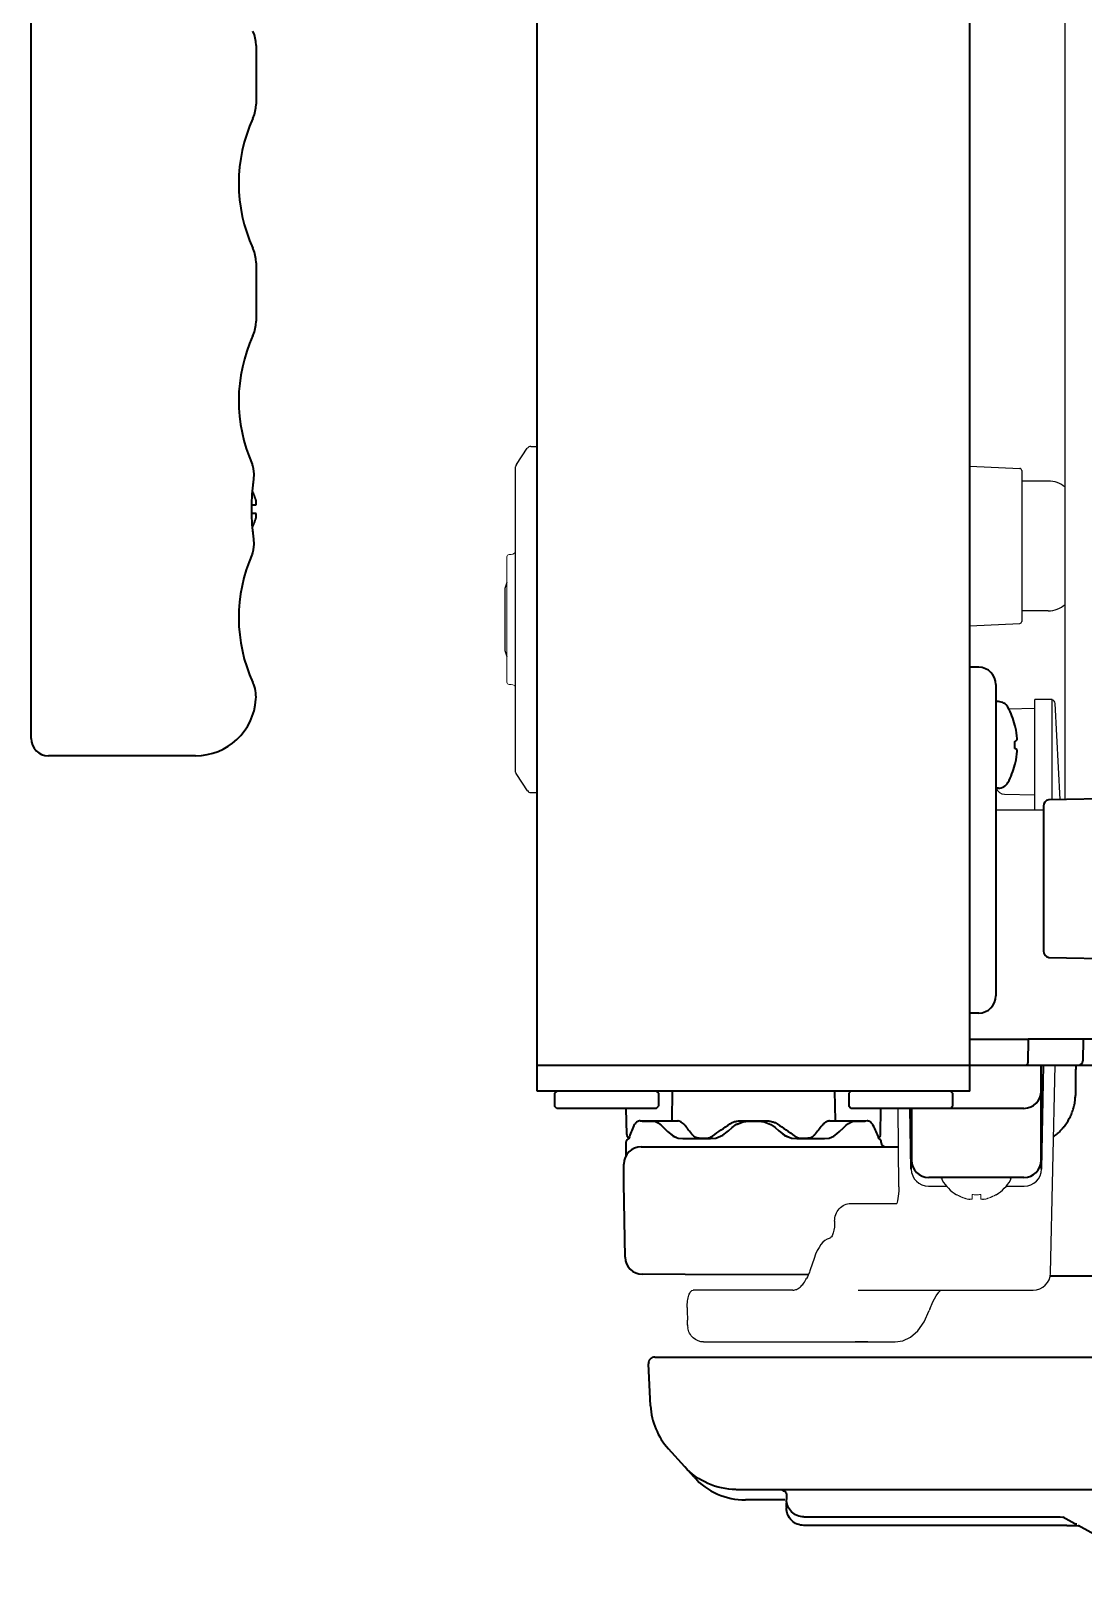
# Model space of a CAD drawing. Extents: x 6336 to 10269, y -393 to 2899.
# Drawn here: x 7337.6 to 7459.2, y 1340.6 to 1520.3 of the extents above; entities that cross this region are included whole.
import ezdxf

# ---------------------------------------------------------------- set-up
doc = ezdxf.new("R2010")
doc.units = 0
doc.header["$LTSCALE"] = 5
doc.layers.get('0').update_dxf_attribs({"linetype": 'CONTINUOUS', "lineweight": 0})
doc.layers.add('1', color=7, linetype='CONTINUOUS', true_color=0xffffff)
for name, color, linetype in [('ASSI', 7, 'CONTINUOUS'), ('CURVE', 7, 'CONTINUOUS'), ('GEOM', 7, 'CONTINUOUS')]:
    doc.layers.add(name, color=color, linetype=linetype)

msp = doc.modelspace()

# ---------------------------------------------------------------- linework, layer by layer
at = {"color": 7, "linetype": 'Continuous'}
for p, q in [((7392.57, 1445.03), (7392.57, 1459.53)), ((7392.57, 1445.03), (7392.57, 1459.53)), ((7393.07, 1459.78), (7392.82, 1459.78)), ((7393.07, 1459.78), (7392.82, 1459.78)), ((7393.07, 1444.78), (7392.82, 1444.78)), ((7393.07, 1444.78), (7392.82, 1444.78)), ((7444.52, 1385.8), (7444.52, 1385.83)), ((7446.32, 1385.28), (7446.32, 1385.83)), ((7447.32, 1385.83), (7447.32, 1385.28)), ((7449.12, 1385.83), (7449.12, 1385.8))]:
    msp.add_line(p, q, dxfattribs=at)
for centre, radius, start, end in [((7392.82, 1459.53), 0.25, 90, 180), ((7392.82, 1459.53), 0.25, 90, 180), ((7393.07, 1460.28), 0.5, 270, 0), ((7393.07, 1460.28), 0.5, 270, 0), ((7392.82, 1445.03), 0.25, 180, 270), ((7392.82, 1445.03), 0.25, 180, 270), ((7393.07, 1444.28), 0.5, 0, 90), ((7393.07, 1444.28), 0.5, 0, 90), ((7447.01, 1389.88), 4.75, 238.4659, 241.0313), ((7447.01, 1389.88), 4.75, 241.0316, 241.9926), ((7447.01, 1389.88), 4.75, 241.9926, 243.3187), ((7447, 1389.87), 4.74, 243.3188, 244.4598), ((7447, 1389.87), 4.74, 244.4598, 245.4278), ((7447, 1389.87), 4.73, 245.4278, 246.6825), ((7447, 1389.86), 4.73, 246.6826, 247.4526), ((7447, 1389.85), 4.72, 247.4524, 248.9975), ((7446.99, 1389.85), 4.72, 248.9977, 249.4819), ((7446.99, 1389.84), 4.7, 249.4813, 251.5344), ((7446.82, 1389.58), 3.79, 262.4013, 269.9911), ((7446.82, 1389.58), 3.79, 270.0089, 277.5987), ((7446.66, 1389.84), 4.7, 288.4656, 290.5187), ((7446.65, 1389.85), 4.72, 290.5181, 291.0023), ((7446.65, 1389.85), 4.72, 291.0025, 292.5476), ((7446.65, 1389.86), 4.73, 292.5474, 293.3174), ((7446.65, 1389.87), 4.73, 293.3175, 294.5722), ((7446.64, 1389.87), 4.74, 294.5722, 295.5402), ((7446.64, 1389.87), 4.74, 295.5402, 296.6812), ((7446.64, 1389.88), 4.75, 296.6813, 298.0074), ((7446.64, 1389.88), 4.75, 298.0074, 298.9684), ((7446.64, 1389.88), 4.75, 298.9687, 301.5341), ((7446.98, 1389.82), 4.68, 251.535, 252.6227), ((7446.98, 1389.8), 4.67, 252.6228, 253.6051), ((7446.97, 1389.77), 4.64, 253.6036, 255.6824), ((7446.08, 1387.27), 2.01, 262.7256, 264.8598), ((7446.07, 1387.25), 1.98, 264.8627, 265.7144), ((7446.07, 1387.23), 1.97, 265.714, 266.9766), ((7446.07, 1387.22), 1.96, 266.9771, 268.0037), ((7446.07, 1387.22), 1.95, 268.0037, 269.0738), ((7446.07, 1387.21), 1.95, 269.0741, 270.1995), ((7446.07, 1387.22), 1.95, 270.1995, 271.1541), ((7446.07, 1387.22), 1.95, 271.1545, 272.3767), ((7446.07, 1387.23), 1.96, 272.3765, 273.2159), ((7446.07, 1387.24), 1.97, 273.2167, 274.6016), ((7446.07, 1387.25), 1.98, 274.6009, 275.2558), ((7446.07, 1387.27), 2.01, 275.2585, 277.2741), ((7447.58, 1387.27), 2.01, 262.7259, 264.7415), ((7447.57, 1387.25), 1.98, 264.7442, 265.3991), ((7447.57, 1387.24), 1.97, 265.3984, 266.7833), ((7447.57, 1387.23), 1.96, 266.7841, 267.6235), ((7447.57, 1387.22), 1.96, 267.6234, 268.8455), ((7447.57, 1387.22), 1.95, 268.8459, 270.9258), ((7447.57, 1387.22), 1.95, 270.9261, 271.9964), ((7447.57, 1387.22), 1.96, 271.9964, 273.0228), ((7447.57, 1387.23), 1.97, 273.0233, 274.286), ((7447.57, 1387.25), 1.98, 274.2856, 275.1372), ((7447.57, 1387.27), 2.01, 275.1401, 277.2744), ((7446.68, 1389.77), 4.64, 284.3176, 286.3964), ((7446.67, 1389.8), 4.67, 286.3949, 287.3772), ((7446.66, 1389.82), 4.68, 287.3773, 288.465)]:
    msp.add_arc(centre, radius, start, end, dxfattribs=at)
at = {"layer": '1', "color": 7, "linetype": 'Continuous', "lineweight": 35}
for p, q in [((7396.07, 1400.78), (7396.07, 1780.28)), ((7446.07, 1400.78), (7446.07, 1780.28)), ((7337.57, 1438.53), (7337.57, 1612.01)), ((7363.57, 1518.61), (7363.57, 1511.84)), ((7363.57, 1493.51), (7363.57, 1486.74)), ((7363.14, 1470.23), (7363.16, 1470.17)), ((7363.17, 1470.15), (7363.16, 1470.17)), ((7363.17, 1470.15), (7363.16, 1470.17)), ((7363.2, 1470.03), (7363.17, 1470.15)), ((7363.29, 1469.73), (7363.2, 1470.03)), ((7363.23, 1467.83), (7363.32, 1468.5)), ((7363.35, 1469.1), (7363.28, 1469.74)), ((7363.32, 1468.5), (7363.35, 1469.1)), ((7363.32, 1468.5), (7363.32, 1468.5)), ((7363.32, 1468.5), (7363.32, 1468.5)), ((7363.16, 1467.07), (7363.16, 1467.08)), ((7363.16, 1467.07), (7363.16, 1467.08)), ((7363.07, 1465.53), (7363.57, 1465.53)), ((7363.07, 1464.53), (7363.07, 1465.03)), ((7363.57, 1464.53), (7363.07, 1464.53)), ((7363.16, 1462.97), (7363.16, 1462.98)), ((7363.16, 1462.97), (7363.16, 1462.98)), ((7363.32, 1461.55), (7363.32, 1461.55)), ((7363.32, 1461.55), (7363.32, 1461.55)), ((7363.14, 1459.82), (7363.16, 1459.88)), ((7363.16, 1459.88), (7363.19, 1459.98)), ((7363.19, 1459.98), (7363.2, 1460.02)), ((7363.28, 1460.32), (7363.29, 1460.33)), ((7447.11, 1446.76), (7446.07, 1446.78)), ((7449.07, 1444.76), (7449.07, 1408.79)), ((7449.37, 1442.78), (7449.07, 1442.78)), ((7451.27, 1440.08), (7451.28, 1440.08)), ((7451.52, 1438.35), (7451.53, 1438.38)), ((7356.57, 1436.53), (7339.57, 1436.53)), ((7451.28, 1435.48), (7451.27, 1435.48)), ((7449.37, 1432.78), (7449.07, 1432.78)), ((7454.57, 1430.7), (7454.57, 1422.33)), ((7466.45, 1431.66), (7455.19, 1431.44)), ((7454.57, 1422.33), (7454.57, 1413.96)), ((7455.19, 1413.22), (7466.45, 1412.99)), ((7447.11, 1406.79), (7446.07, 1406.78)), ((7446.07, 1403.78), (7452.82, 1403.78)), ((7452.82, 1403.78), (7452.77, 1401.02)), ((7462.38, 1403.78), (7452.82, 1403.78)), ((7459.15, 1403.78), (7459.13, 1401.27)), ((7396.07, 1400.78), (7446.07, 1400.78)), ((7396.07, 1397.78), (7396.07, 1400.78)), ((7446.07, 1400.78), (7466.42, 1400.78)), ((7446.07, 1397.78), (7446.07, 1400.78)), ((7454.32, 1389.78), (7454.32, 1400.78)), ((7454.36, 1388.74), (7454.57, 1400.78)), ((7446.07, 1397.78), (7396.07, 1397.78)), ((7398.32, 1397.78), (7398.07, 1397.53)), ((7398.07, 1397.53), (7398.07, 1396.03)), ((7409.82, 1397.78), (7410.07, 1397.53)), ((7410.07, 1397.53), (7410.07, 1396.03)), ((7411.67, 1397.78), (7411.61, 1394.37)), ((7430.54, 1394.36), (7430.48, 1397.78)), ((7432.32, 1397.78), (7432.07, 1397.53)), ((7432.07, 1397.53), (7432.07, 1396.03)), ((7443.82, 1397.78), (7444.07, 1397.53)), ((7444.07, 1397.53), (7444.07, 1396.03)), ((7398.32, 1395.78), (7398.07, 1396.03)), ((7409.82, 1395.78), (7398.32, 1395.78)), ((7406.41, 1392.77), (7406.36, 1395.78)), ((7409.82, 1395.78), (7410.07, 1396.03)), ((7432.32, 1395.78), (7432.07, 1396.03)), ((7452.32, 1395.78), (7432.32, 1395.78)), ((7435.74, 1392.77), (7435.79, 1395.78)), ((7439.29, 1388.74), (7439.17, 1395.78)), ((7439.32, 1395.78), (7439.32, 1389.78)), ((7443.82, 1395.78), (7444.07, 1396.03)), ((7407.96, 1394.33), (7409.62, 1394.33)), ((7408.18, 1394.28), (7409.49, 1394.28)), ((7410.29, 1393.91), (7410.38, 1393.82)), ((7418.01, 1393.05), (7418.17, 1393.19)), ((7418.17, 1393.19), (7418.58, 1393.56)), ((7418.58, 1393.56), (7419.1, 1393.94)), ((7419.1, 1393.94), (7419.88, 1394.22)), ((7419.1, 1393.93), (7419.86, 1394.21)), ((7419.46, 1394.33), (7422.69, 1394.33)), ((7419.64, 1394.27), (7419.76, 1394.28)), ((7419.76, 1394.28), (7422.38, 1394.28)), ((7419.88, 1394.22), (7420.47, 1394.28)), ((7421.67, 1394.28), (7422.28, 1394.21)), ((7422.38, 1394.28), (7422.51, 1394.27)), ((7423.57, 1393.56), (7423.98, 1393.19)), ((7423.98, 1393.19), (7424.13, 1393.05)), ((7424.13, 1393.05), (7424.64, 1392.67)), ((7424.64, 1392.67), (7425.45, 1392.34)), ((7432.53, 1394.33), (7434.14, 1394.33)), ((7432.66, 1394.28), (7433.97, 1394.28)), ((7406.32, 1391.83), (7406.32, 1390.42)), ((7408.08, 1391.33), (7413.04, 1391.33)), ((7412.89, 1392.28), (7416.09, 1392.28)), ((7413.04, 1391.33), (7437.81, 1391.33)), ((7414.78, 1392.33), (7415.54, 1392.33)), ((7425.45, 1392.34), (7426.06, 1392.28)), ((7426.06, 1392.28), (7429.25, 1392.28)), ((7426.61, 1392.33), (7427.36, 1392.33)), ((7406.07, 1387.08), (7406.08, 1389.33)), ((7452.32, 1387.78), (7441.32, 1387.78)), ((7442.82, 1387.68), (7442.82, 1387.78)), ((7450.82, 1387.68), (7450.82, 1387.78)), ((7406.22, 1378.57), (7406.07, 1387.08)), ((7413.17, 1376.58), (7408.21, 1376.6)), ((7427.38, 1376.52), (7413.17, 1376.58)), ((7467.09, 1376.35), (7455.35, 1376.4)), ((7409.17, 1361.38), (7408.91, 1366.24)), ((7409.66, 1367.03), (7416.9, 1367.03)), ((7416.9, 1367.03), (7478.84, 1367.03)), ((7413.11, 1354.35), (7411.23, 1356.43)), ((7414.21, 1353.14), (7413.11, 1354.35)), ((7419.04, 1351.73), (7471.48, 1351.73)), ((7424.47, 1351.57), (7424.47, 1351.73)), ((7424.68, 1350.52), (7420.13, 1350.52)), ((7424.87, 1351.17), (7424.87, 1350.65)), ((7424.87, 1350.65), (7424.87, 1350.57)), ((7424.87, 1349.66), (7424.87, 1350.18)), ((7424.87, 1349.66), (7424.87, 1349.58)), ((7426.87, 1348.57), (7426.87, 1348.57)), ((7426.87, 1348.57), (7455.47, 1348.57)), ((7455.47, 1348.57), (7455.47, 1348.57)), ((7458.2, 1347.77), (7456.8, 1348.54)), ((7426.87, 1347.58), (7426.87, 1347.58)), ((7457.27, 1347.58), (7426.87, 1347.58)), ((7457.27, 1347.58), (7457.27, 1347.58)), ((7471.25, 1340.59), (7458.6, 1347.55))]:
    msp.add_line(p, q, dxfattribs=at)
for points in [[(7363.57, 1518.61), (7363.55, 1519.07), (7363.38, 1519.83), (7363.21, 1520.28)], [(7363.21, 1510.17), (7363.38, 1510.63), (7363.55, 1511.39), (7363.57, 1511.84)], [(7363.57, 1493.51), (7363.55, 1493.97), (7363.38, 1494.73), (7363.21, 1495.18)], [(7363.21, 1485.07), (7363.38, 1485.53), (7363.55, 1486.29), (7363.57, 1486.74)], [(7363.23, 1462.21), (7363.13, 1463.26), (7363.07, 1464.42), (7363.07, 1465.6), (7363.13, 1466.76), (7363.23, 1467.81), (7363.32, 1468.5)], [(7363.32, 1468.5), (7363.35, 1469.08), (7363.29, 1469.73)], [(7363.32, 1461.55), (7363.23, 1462.24), (7363.18, 1462.71)], [(7363.2, 1460.02), (7363.28, 1460.31), (7363.35, 1460.95), (7363.32, 1461.55)], [(7363.29, 1460.33), (7363.35, 1460.98), (7363.32, 1461.55)], [(7409.49, 1394.28), (7409.72, 1394.24), (7410.05, 1394.09), (7410.29, 1393.91)], [(7410.38, 1393.82), (7410.68, 1393.53), (7411.13, 1393.12), (7411.46, 1392.83)], [(7411.46, 1392.83), (7411.8, 1392.57), (7412.13, 1392.44)], [(7411.46, 1392.83), (7411.79, 1392.58), (7412.34, 1392.35), (7412.89, 1392.28)], [(7416.09, 1392.28), (7416.69, 1392.34), (7417.51, 1392.67), (7418.01, 1393.05)], [(7422.28, 1394.21), (7423.06, 1393.93), (7423.57, 1393.56)], [(7424.13, 1393.05), (7424.66, 1392.65), (7425.48, 1392.34), (7426.06, 1392.28)], [(7429.25, 1392.28), (7429.8, 1392.35), (7430.34, 1392.57), (7430.69, 1392.83)], [(7430.69, 1392.83), (7431.01, 1393.11), (7431.45, 1393.52), (7431.76, 1393.82)], [(7431.76, 1393.82), (7432.03, 1394.04), (7432.39, 1394.23), (7432.66, 1394.28)]]:
    msp.add_lwpolyline(points, dxfattribs=at)
for centre, radius, start, end in [((7379.57, 1502.68), 18, 155.3799, 204.6201), ((7379.57, 1477.58), 18, 155.3799, 204.086), ((7358.97, 1464.84), 4.75, 26.6813, 28.0074), ((7358.97, 1464.84), 4.74, 25.5402, 26.6812), ((7358.98, 1464.85), 4.74, 24.5722, 25.5402), ((7358.98, 1464.85), 4.73, 23.3175, 24.5722), ((7358.99, 1464.85), 4.73, 22.5474, 23.3174), ((7358.99, 1464.85), 4.72, 21.0025, 22.5476), ((7359, 1464.86), 4.72, 20.5181, 21.0023), ((7359.01, 1464.86), 4.7, 18.4656, 20.5187), ((7359.03, 1464.87), 4.68, 17.3773, 18.465), ((7359.05, 1464.87), 4.67, 16.3949, 17.3772), ((7359.08, 1464.88), 4.64, 14.3176, 16.3964), ((7361.58, 1465.77), 2.01, 5.1401, 7.2744), ((7361.58, 1465.78), 2.01, 352.7259, 354.7415), ((7361.58, 1464.27), 2.01, 5.2585, 7.2741), ((7361.6, 1465.77), 1.98, 4.2856, 5.1372), ((7361.61, 1465.78), 1.97, 3.0233, 4.286), ((7361.62, 1465.78), 1.96, 1.9964, 3.0228), ((7361.63, 1465.78), 1.95, 0.9261, 1.9964), ((7361.63, 1465.78), 1.95, 358.8459, 0.9258), ((7361.63, 1465.78), 1.96, 357.6234, 358.8455), ((7361.62, 1465.78), 1.96, 356.7841, 357.6235), ((7361.61, 1465.78), 1.97, 355.3984, 356.7833), ((7361.6, 1465.78), 1.98, 354.7442, 355.3991), ((7358.97, 1465.21), 4.75, 331.9926, 333.3187), ((7358.97, 1465.21), 4.74, 333.3188, 334.4598), ((7358.98, 1465.21), 4.74, 334.4598, 335.4278), ((7358.98, 1465.2), 4.73, 335.4278, 336.6825), ((7358.99, 1465.2), 4.73, 336.6826, 337.4526), ((7358.99, 1465.2), 4.72, 337.4524, 338.9975), ((7359, 1465.2), 4.72, 338.9977, 339.4819), ((7359.01, 1465.19), 4.7, 339.4813, 341.5344), ((7359.03, 1465.19), 4.68, 341.535, 342.6227), ((7359.05, 1465.18), 4.67, 342.6228, 343.6051), ((7359.08, 1465.17), 4.64, 343.6036, 345.6824), ((7361.58, 1464.28), 2.01, 352.7256, 354.8598), ((7361.6, 1464.27), 1.98, 4.6009, 5.2558), ((7361.61, 1464.28), 1.97, 3.2167, 4.6016), ((7361.62, 1464.28), 1.96, 2.3765, 3.2159), ((7361.63, 1464.28), 1.95, 1.1545, 2.3767), ((7361.63, 1464.28), 1.95, 0.1995, 1.1541), ((7361.63, 1464.28), 1.95, 359.0741, 0.1995), ((7361.63, 1464.28), 1.95, 358.0037, 359.0738), ((7361.63, 1464.28), 1.96, 356.9771, 358.0037), ((7361.61, 1464.28), 1.97, 355.714, 356.9766), ((7361.6, 1464.28), 1.98, 354.8627, 355.7144), ((7379.57, 1452.48), 18, 155.914, 204.5781), ((7447.07, 1444.76), 2, 0, 89), ((7359.57, 1443.33), 4, 356.173, 24.5781), ((7356.57, 1443.53), 7, 270, 356.1708), ((7449.37, 1441.53), 1.25, 28.6021, 90), ((7442.49, 1437.78), 9.08, 14.6676, 28.6021), ((7442.6, 1437.85), 8.95, 12.6308, 14.3943), ((7442.6, 1437.85), 8.95, 4.1992, 12.6256), ((7339.57, 1438.53), 2, 180, 270), ((7442.49, 1437.78), 8.79, 357.391, 2.609), ((7442.61, 1437.85), 8.94, 3.3503, 4.1929), ((7442.6, 1437.7), 8.95, 345.6057, 347.3692), ((7442.6, 1437.7), 8.95, 347.3743, 355.8008), ((7442.61, 1437.7), 8.94, 355.8071, 356.6497), ((7442.49, 1437.78), 9.08, 331.3979, 345.3324), ((7449.37, 1434.03), 1.25, 270, 331.3979), ((7455.32, 1430.7), 0.75, 100, 180), ((7455.32, 1430.7), 0.75, 100, 180), ((7455.32, 1413.96), 0.75, 180, 260), ((7447.07, 1408.79), 2, 271, 0), ((7452.52, 1401.03), 0.25, 270, 359), ((7458.63, 1401.28), 0.5, 270, 359.5), ((7452.32, 1397.78), 2, 270, 0), ((7406.91, 1392.78), 0.5, 181, 241.5061), ((7435.24, 1392.78), 0.5, 304.2335, 359), ((7408.08, 1389.33), 2, 90, 179.75), ((7406.82, 1391.83), 0.5, 108.8046, 180), ((7435.32, 1391.83), 0.5, 0, 64.3154), ((7436.32, 1391.83), 0.5, 180, 270), ((7441.32, 1389.78), 2, 180, 270), ((7452.32, 1389.78), 2, 270, 0), ((7408.22, 1378.6), 2, 181, 269.75), ((7409.66, 1366.28), 0.75, 90, 183), ((7417.16, 1361.8), 8, 183, 222.1934), ((7420.13, 1358.52), 8, 222.1934, 270)]:
    msp.add_arc(centre, radius, start, end, dxfattribs=at)
at = {"layer": '1', "color": 7, "linetype": 'Continuous', "lineweight": 35, "extrusion": (0, 0, -1)}
for centre, major_axis, ratio, start_param, end_param in [((7419.04, 1359.73), (5.93, 5.37), 0.998789, 2.306607, 3.141593), ((7424.47, 1351.17), (0.4, 0), 0.999335, 4.712389, 6.283185), ((7426.87, 1350.57), (2, 0), 0.999855, 1.570796, 3.141593), ((7426.87, 1349.58), (2, 0), 0.999855, 1.570796, 3.141593), ((7455.47, 1348.52), (-1.5, 0), 0.036431, 1.569819, 3.075481), ((7458.44, 1348.21), (-0.241, -0.438), 0.997147, 5.778911, 6.283214), ((7457.27, 1347.52), (-1.5, 0), 0.036431, 1.569819, 3.075481)]:
    msp.add_ellipse(centre, major_axis=major_axis, ratio=ratio, start_param=start_param, end_param=end_param, dxfattribs=at)
at = {"layer": '1', "color": 7, "linetype": 'Continuous', "lineweight": 35}
for points, knots in [([(7451.27, 1438.18), (7451.3, 1438.19), (7451.39, 1438.24), (7451.48, 1438.29), (7451.52, 1438.35)], [0, 0, 0, 0, 0.314454, 1, 1, 1, 1]), ([(7455.74, 1392.5), (7455.82, 1392.56), (7455.9, 1392.62), (7456.12, 1392.8), (7456.27, 1392.93), (7456.55, 1393.2), (7456.68, 1393.35), (7456.84, 1393.54), (7456.88, 1393.57), (7456.94, 1393.65), (7457.03, 1393.77), (7457.12, 1393.88), (7457.29, 1394.13), (7457.39, 1394.29), (7457.58, 1394.63), (7457.67, 1394.8), (7457.79, 1395.07), (7457.83, 1395.16), (7457.88, 1395.3), (7457.9, 1395.35), (7457.93, 1395.44), (7457.95, 1395.49), (7458.03, 1395.72), (7458.08, 1395.91), (7458.17, 1396.29), (7458.2, 1396.48), (7458.23, 1396.73), (7458.24, 1396.78), (7458.25, 1396.88), (7458.25, 1396.93), (7458.26, 1397.07), (7458.26, 1397.17), (7458.27, 1397.27)], [0.4067331, 0.4067331, 0.4067331, 0.4067331, 0.4375, 0.4375, 0.5, 0.5, 0.5625, 0.5625, 0.578125, 0.578125, 0.59375, 0.625, 0.625, 0.6875, 0.6875, 0.75, 0.75, 0.78125, 0.78125, 0.796875, 0.796875, 0.8125, 0.8125, 0.875, 0.875, 0.9375, 0.9375, 0.953125, 0.953125, 0.96875, 0.96875, 1, 1, 1, 1]), ([(7407.25, 1393.79), (7406.99, 1393.3), (7406.79, 1392.8), (7406.66, 1392.3), (7406.66, 1392.3), (7406.66, 1392.3), (7406.66, 1392.3)], [0, 0, 0, 0, 1, 1, 1, 1.002251, 1.002251, 1.002251, 1.002251]), ([(7407.96, 1394.33), (7407.84, 1394.34), (7407.6, 1394.23), (7407.38, 1394.03), (7407.28, 1393.86), (7407.25, 1393.79)], [0.0399952, 0.0399952, 0.0399952, 0.0399952, 0.4094432, 0.746124, 1, 1, 1, 1]), ([(7409.62, 1394.33), (7410.07, 1394.33), (7410.52, 1394.33), (7411.41, 1394.33), (7411.85, 1394.33), (7412.3, 1394.33)], [0, 0, 0, 0, 0.5, 0.5, 1, 1, 1, 1]), ([(7413.15, 1393.81), (7413.13, 1393.83), (7413.12, 1393.85), (7413.08, 1393.89), (7413.06, 1393.91), (7413.01, 1393.97), (7412.97, 1394), (7412.86, 1394.1), (7412.79, 1394.15), (7412.7, 1394.2), (7412.7, 1394.2), (7412.68, 1394.22), (7412.67, 1394.22), (7412.64, 1394.23), (7412.62, 1394.24), (7412.57, 1394.27), (7412.5, 1394.3), (7412.43, 1394.31), (7412.38, 1394.32), (7412.36, 1394.32), (7412.33, 1394.33), (7412.31, 1394.33), (7412.3, 1394.33)], [0, 0, 0, 0, 0.0625, 0.0625, 0.125, 0.125, 0.25, 0.25, 0.5, 0.5, 0.53125, 0.53125, 0.5625, 0.5625, 0.625, 0.625, 0.75, 0.875, 0.875, 0.9375, 0.9375, 1, 1, 1, 1]), ([(7414.78, 1392.33), (7414.75, 1392.33), (7414.71, 1392.33), (7414.64, 1392.34), (7414.61, 1392.34), (7414.54, 1392.36), (7414.5, 1392.37), (7414.45, 1392.39), (7414.43, 1392.4), (7414.4, 1392.41), (7414.38, 1392.42), (7414.3, 1392.46), (7414.24, 1392.5), (7414.15, 1392.57), (7414.12, 1392.6), (7414.08, 1392.64), (7414.07, 1392.65), (7414.04, 1392.68), (7414.02, 1392.7), (7414.01, 1392.71)], [0, 0, 0, 0, 0.125, 0.125, 0.25, 0.25, 0.375, 0.375, 0.4375, 0.4375, 0.5, 0.5, 0.75, 0.75, 0.875, 0.875, 0.9375, 0.9375, 1, 1, 1, 1]), ([(7418.34, 1393.98), (7418.38, 1394.01), (7418.42, 1394.04), (7418.51, 1394.09), (7418.55, 1394.11), (7418.68, 1394.17), (7418.78, 1394.21), (7418.89, 1394.25), (7418.92, 1394.25), (7418.97, 1394.26), (7418.99, 1394.27), (7419.06, 1394.29), (7419.11, 1394.3), (7419.26, 1394.32), (7419.36, 1394.33), (7419.46, 1394.33)], [0, 0, 0, 0, 0.125, 0.125, 0.25, 0.25, 0.5, 0.5, 0.5625, 0.5625, 0.625, 0.625, 0.75, 0.75, 1, 1, 1, 1]), ([(7422.69, 1394.33), (7422.74, 1394.33), (7422.79, 1394.32), (7422.89, 1394.32), (7422.94, 1394.31), (7423.08, 1394.29), (7423.18, 1394.27), (7423.3, 1394.23), (7423.32, 1394.22), (7423.37, 1394.21), (7423.39, 1394.2), (7423.46, 1394.17), (7423.51, 1394.15), (7423.64, 1394.09), (7423.72, 1394.04), (7423.81, 1393.98)], [0, 0, 0, 0, 0.125, 0.125, 0.25, 0.25, 0.5, 0.5, 0.5625, 0.5625, 0.625, 0.625, 0.75, 0.75, 1, 1, 1, 1]), ([(7428.13, 1392.71), (7428.11, 1392.68), (7428.08, 1392.65), (7428.02, 1392.6), (7427.99, 1392.57), (7427.93, 1392.52), (7427.9, 1392.5), (7427.84, 1392.46), (7427.81, 1392.44), (7427.71, 1392.39), (7427.64, 1392.37), (7427.54, 1392.34), (7427.51, 1392.34), (7427.44, 1392.33), (7427.4, 1392.33), (7427.36, 1392.33)], [0, 0, 0, 0, 0.125, 0.125, 0.25, 0.25, 0.375, 0.375, 0.5, 0.5, 0.75, 0.75, 0.875, 0.875, 1, 1, 1, 1]), ([(7429.85, 1394.33), (7429.83, 1394.33), (7429.82, 1394.33), (7429.79, 1394.32), (7429.77, 1394.32), (7429.72, 1394.31), (7429.68, 1394.3), (7429.58, 1394.27), (7429.51, 1394.24), (7429.42, 1394.19), (7429.41, 1394.18), (7429.39, 1394.17), (7429.38, 1394.16), (7429.36, 1394.15), (7429.34, 1394.13), (7429.28, 1394.09), (7429.24, 1394.06), (7429.13, 1393.97), (7429.06, 1393.89), (7428.99, 1393.81)], [0, 0, 0, 0, 0.0625, 0.0625, 0.125, 0.125, 0.25, 0.25, 0.5, 0.5, 0.53125, 0.53125, 0.5625, 0.5625, 0.625, 0.625, 0.75, 0.75, 1, 1, 1, 1]), ([(7429.85, 1394.33), (7430.29, 1394.33), (7430.74, 1394.33), (7431.63, 1394.33), (7432.08, 1394.33), (7432.53, 1394.33)], [0, 0, 0, 0, 0.5, 0.5, 1, 1, 1, 1]), ([(7434.9, 1393.79), (7434.88, 1393.83), (7434.8, 1393.99), (7434.6, 1394.2), (7434.32, 1394.34), (7434.18, 1394.32), (7434.15, 1394.31)], [0, 0, 0, 0, 0.14284, 0.551091, 0.908393, 1, 1, 1, 1]), ([(7435.54, 1392.28), (7435.53, 1392.32), (7435.52, 1392.36), (7435.51, 1392.4), (7435.37, 1392.87), (7435.17, 1393.33), (7434.9, 1393.79)], [-0.089757, -0.089757, -0.089757, -0.089757, 0, 0, 0, 1, 1, 1, 1]), ([(7415.54, 1392.33), (7415.61, 1392.33), (7415.67, 1392.33), (7415.81, 1392.35), (7415.88, 1392.37), (7415.98, 1392.4), (7416.01, 1392.41), (7416.08, 1392.44), (7416.11, 1392.46), (7416.21, 1392.5), (7416.27, 1392.54), (7416.33, 1392.58)], [0, 0, 0, 0, 0.25, 0.25, 0.5, 0.5, 0.625, 0.625, 0.75, 0.75, 1, 1, 1, 1]), ([(7425.82, 1392.58), (7425.85, 1392.56), (7425.88, 1392.54), (7425.94, 1392.51), (7425.97, 1392.49), (7426.07, 1392.44), (7426.13, 1392.41), (7426.23, 1392.38), (7426.27, 1392.37), (7426.34, 1392.35), (7426.37, 1392.35), (7426.47, 1392.33), (7426.54, 1392.33), (7426.61, 1392.33)], [0, 0, 0, 0, 0.125, 0.125, 0.25, 0.25, 0.5, 0.5, 0.625, 0.625, 0.75, 0.75, 1, 1, 1, 1]), ([(7406.32, 1390.42), (7406.32, 1390.4), (7406.32, 1390.35), (7406.31, 1390.29), (7406.3, 1390.26), (7406.29, 1390.23), (7406.29, 1390.22), (7406.28, 1390.21), (7406.28, 1390.21)], [0, 0, 0, 0, 0.177123, 0.342265, 0.45837, 0.577061, 0.756442, 1, 1, 1, 1])]:
    msp.add_open_spline(points, degree=3, knots=knots, dxfattribs=at)
for points, degree in [([(7451.52, 1437.2), (7451.46, 1437.28), (7451.36, 1437.33), (7451.27, 1437.38)], 3), ([(7451.53, 1437.18), (7451.53, 1437.18), (7451.52, 1437.19), (7451.52, 1437.2)], 3), ([(7458.3, 1400.78), (7458.28, 1399.02), (7458.27, 1397.27)], 2), ([(7414.01, 1392.71), (7413.71, 1393.08), (7413.42, 1393.44), (7413.15, 1393.81)], 3), ([(7416.33, 1392.58), (7416.98, 1393.05), (7417.66, 1393.52), (7418.34, 1393.98)], 3), ([(7423.81, 1393.98), (7424.49, 1393.52), (7425.16, 1393.05), (7425.82, 1392.58)], 3), ([(7428.99, 1393.81), (7428.72, 1393.44), (7428.44, 1393.08), (7428.13, 1392.71)], 3), ([(7430.75, 1394.33), (7431.18, 1394.33), (7431.61, 1394.33), (7432.03, 1394.33)], 3), ([(7435.66, 1367.03), (7435.72, 1367.03), (7435.84, 1367.03), (7435.96, 1367.03), (7436.03, 1367.03)], 3)]:
    msp.add_open_spline(points, degree=degree, dxfattribs=at)
at = {"layer": 'ASSI', "color": 7, "linetype": 'Continuous'}
for centre, radius, start, end in [((7443.22, 1387.68), 0.4, 180, 210.3012), ((7447.02, 1389.9), 4.8, 210.3012, 238.6273), ((7446.62, 1389.9), 4.8, 301.3727, 329.6988), ((7450.42, 1387.68), 0.4, 329.6988, 0)]:
    msp.add_arc(centre, radius, start, end, dxfattribs=at)
at = {"layer": 'CURVE', "color": 40, "linetype": 'Continuous'}
msp.add_line((7434.28, 1368.78), (7432.8, 1368.78), dxfattribs=at)
at = {"layer": 'GEOM', "color": 7, "linetype": 'Continuous'}
for p, q in [((7457.07, 1431.47), (7457.07, 1549.5)), ((7393.66, 1470.2), (7394.92, 1472.06)), ((7393.66, 1470.2), (7394.92, 1472.06)), ((7395.34, 1472.28), (7396.07, 1472.28)), ((7395.34, 1472.28), (7396.07, 1472.28)), ((7396.07, 1432.28), (7396.07, 1472.28)), ((7396.07, 1432.28), (7396.07, 1472.28)), ((7393.57, 1434.63), (7393.57, 1469.92)), ((7393.57, 1434.63), (7393.57, 1469.92)), ((7446.07, 1469.99), (7451.83, 1469.74)), ((7452.07, 1469.49), (7452.07, 1452.06)), ((7455.12, 1468.28), (7452.07, 1468.28)), ((7392.32, 1455.59), (7392.32, 1448.96)), ((7392.32, 1455.59), (7392.32, 1448.96)), ((7455.12, 1453.28), (7452.07, 1453.28)), ((7446.07, 1451.56), (7451.83, 1451.81)), ((7455.57, 1443.03), (7453.57, 1443.03)), ((7453.57, 1430.28), (7453.57, 1443.03)), ((7455.57, 1431.44), (7455.57, 1443.03)), ((7450.53, 1441.97), (7453.57, 1442.03)), ((7456.5, 1431.46), (7455.92, 1442.55)), ((7393.66, 1434.35), (7394.92, 1432.49)), ((7393.66, 1434.35), (7394.92, 1432.49)), ((7395.34, 1432.28), (7396.07, 1432.28)), ((7395.34, 1432.28), (7396.07, 1432.28)), ((7450.06, 1432.09), (7453.57, 1432.03)), ((7449.07, 1430.28), (7454.57, 1430.28)), ((7455.39, 1376.73), (7455.93, 1400.76)), ((7437.86, 1386.69), (7437.77, 1395.78)), ((7441.29, 1386.78), (7443.38, 1386.78)), ((7450.26, 1386.78), (7452.36, 1386.78)), ((7432.31, 1384.78), (7437.64, 1384.78)), ((7428.06, 1378.43), (7427.61, 1377.12)), ((7433.17, 1374.78), (7453.39, 1374.78)), ((7442.72, 1374.75), (7442.75, 1374.78)), ((7441.43, 1372.56), (7441.38, 1372.42)), ((7415.3, 1368.78), (7437.44, 1368.78))]:
    msp.add_line(p, q, dxfattribs=at)
for points in [[(7437.86, 1386.69), (7437.85, 1386.22), (7437.8, 1385.62), (7437.72, 1385.1), (7437.64, 1384.78)], [(7441.43, 1372.56), (7441.79, 1373.4), (7442.17, 1374.1), (7442.49, 1374.54), (7442.72, 1374.75)], [(7437.44, 1368.78), (7438.33, 1368.91), (7439.22, 1369.33), (7440.04, 1370.05), (7440.78, 1371.11), (7441.38, 1372.42)]]:
    msp.add_lwpolyline(points, dxfattribs=at)
for centre, radius, start, end in [((7395.34, 1471.78), 0.5, 90, 145.7131), ((7395.34, 1471.78), 0.5, 90, 145.7131), ((7394.07, 1469.92), 0.5, 145.7131, 180), ((7394.07, 1469.92), 0.5, 145.7131, 180), ((7451.82, 1469.49), 0.25, 0, 87.5), ((7455.12, 1465.28), 3, 49.2588, 90), ((7394.32, 1455.59), 2, 151.1918, 180), ((7394.32, 1455.59), 2, 151.1918, 180), ((7455.12, 1456.28), 3, 270, 310.7412), ((7451.82, 1452.06), 0.25, 272.5, 0), ((7394.32, 1448.96), 2, 180, 208.7012), ((7394.32, 1448.96), 2, 180, 208.7012), ((7455.42, 1442.53), 0.5, 3, 72.3634), ((7394.07, 1434.63), 0.5, 180, 214.2869), ((7394.07, 1434.63), 0.5, 180, 214.2869), ((7395.34, 1432.78), 0.5, 214.2869, 270), ((7395.34, 1432.78), 0.5, 214.2869, 270), ((7450.07, 1433.09), 1, 198.1574, 269), ((7441.29, 1388.78), 2, 181, 270), ((7452.36, 1388.78), 2, 270, 359), ((7453.39, 1376.78), 2, 270, 358.7081), ((7415.46, 1370.76), 2.03, 180.486, 189.2197)]:
    msp.add_arc(centre, radius, start, end, dxfattribs=at)
for centre, major_axis, ratio, start_param, end_param in [((7430.18, 1372.78), (-0.15, 8), 0.358259, 0.07624, 0.7787), ((7435.89, 1373.78), (205.36, -0.02), 0.004869, 1.620803, 1.677175), ((7413.64, 1379.96), (-0.93, 57.29), 0.006254, -4.586845, -4.560594)]:
    msp.add_ellipse(centre, major_axis=major_axis, ratio=ratio, start_param=start_param, end_param=end_param, dxfattribs=at)
for points, knots in [([(7430.44, 1382.74), (7430.43, 1383), (7430.52, 1383.53), (7430.93, 1384.21), (7431.56, 1384.67), (7432.06, 1384.78), (7432.31, 1384.78)], [0, 0, 0, 0, 0.257893, 0.511281, 0.758041, 1, 1, 1, 1]), ([(7430.44, 1382.74), (7430.45, 1382.29), (7430.39, 1381.65), (7430.13, 1380.98), (7429.92, 1380.77), (7429.81, 1380.75)], [0, 0, 0, 0, 0.628262, 0.852722, 1, 1, 1, 1]), ([(7427.61, 1377.12), (7427.58, 1377.03), (7427.46, 1376.69), (7427.32, 1376.37), (7427.2, 1376.13)], [0, 0, 0, 0, 0.266265, 1, 1, 1, 1]), ([(7413.4, 1372.78), (7413.4, 1373.03), (7413.42, 1373.51), (7413.53, 1374.07), (7413.68, 1374.42), (7413.82, 1374.65), (7413.98, 1374.77), (7414.08, 1374.77)], [0, 0, 0, 0, 0.343101, 0.640787, 0.761624, 0.860533, 1, 1, 1, 1]), ([(7425.62, 1374.78), (7425.77, 1374.78), (7426.07, 1374.84), (7426.49, 1375.13), (7426.88, 1375.57), (7427.09, 1375.93), (7427.2, 1376.13)], [0, 0, 0, 0, 0.197468, 0.420051, 0.685033, 1, 1, 1, 1]), ([(7415.3, 1368.78), (7414.87, 1368.78), (7413.97, 1369.13), (7413.53, 1369.99), (7413.46, 1370.43)], [0, 0, 0, 0, 0.489019, 1, 1, 1, 1])]:
    msp.add_open_spline(points, degree=3, knots=knots, dxfattribs=at)
msp.add_open_spline([(7413.43, 1370.74), (7413.43, 1370.92), (7413.43, 1371.1), (7413.43, 1371.29)], degree=3, dxfattribs=at)

doc.saveas('drawing.dxf')
